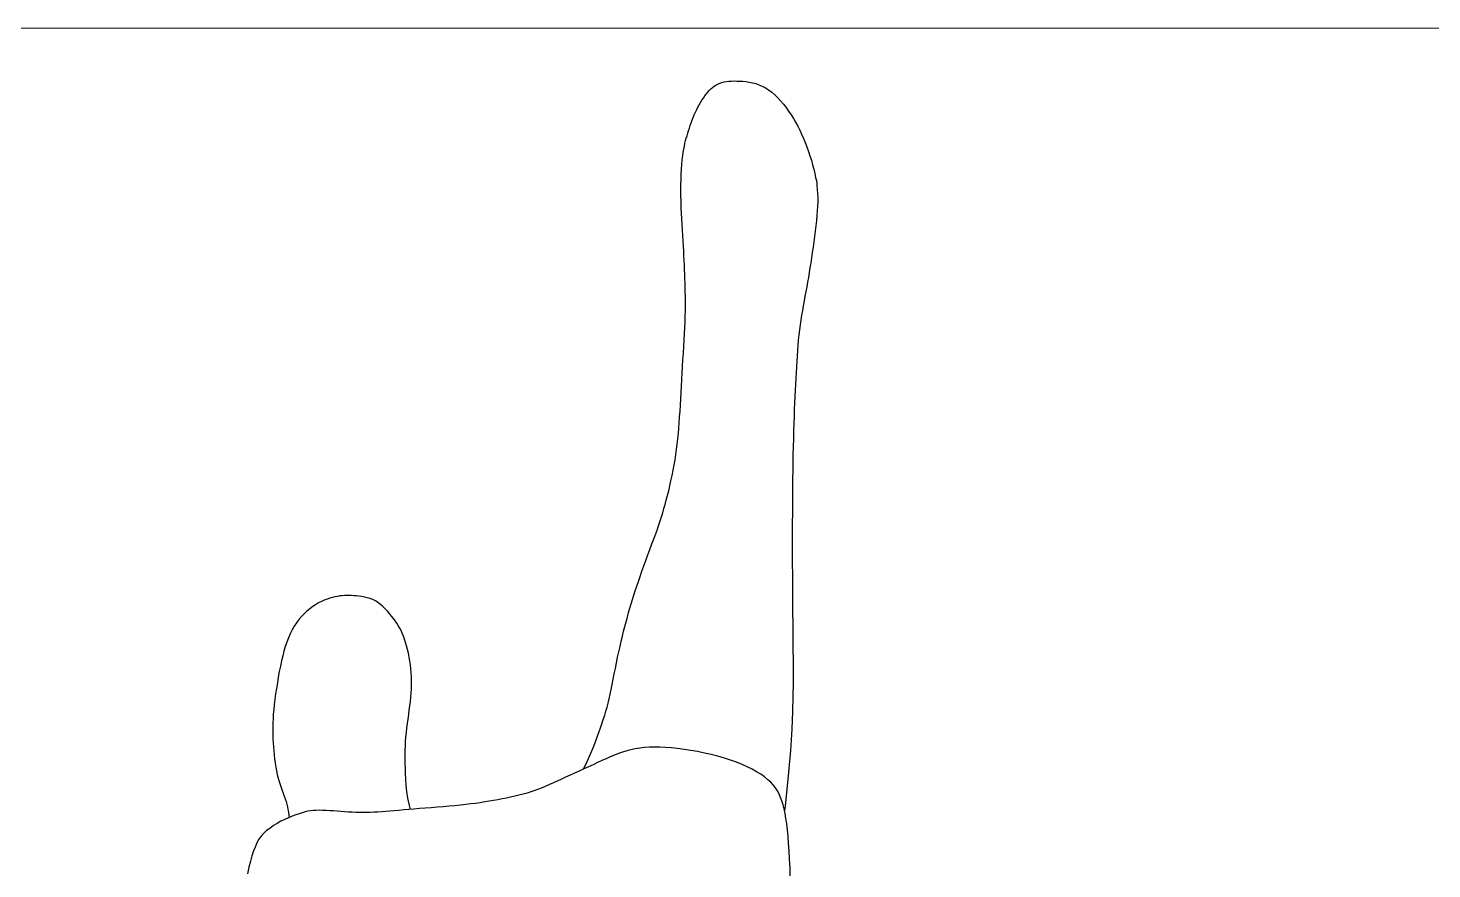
# Model space of a CAD drawing. Header units: millimetres. Extents: x 21129 to 2803301, y -510327 to 166837.
# Drawn here: x 241769 to 242898, y -187467 to -186791 of the extents above; entities that cross this region are included whole.
import ezdxf

# ---------------------------------------------------------------- set-up
doc = ezdxf.new("R2010")
doc.units = ezdxf.units.MM
doc.layers.add('....03_TNT_A_THIN', color=251, linetype='Continuous', lineweight=13, transparency=0.5)
doc.layers.add('....12_TNT_F_FURNITURE', color=27, linetype='Continuous', transparency=0.5)

# ---------------------------------------------------------------- blocks, each defined once
blk = doc.blocks.new('*U351')
at = {"color": 27}
for p, q in [((231.183, 1511.71863), (232.686, 1512.53163)), ((232.686, 1512.53163), (234.273, 1513.22163)), ((234.273, 1513.22163), (235.953, 1513.78563)), ((235.953, 1513.78563), (237.723, 1514.23563)), ((237.723, 1514.23563), (239.592, 1514.57463)), ((239.592, 1514.57463), (241.554, 1514.81163)), ((241.554, 1514.81163), (243.612, 1514.95563)), ((243.612, 1514.95563), (245.76, 1515.00963)), ((245.76, 1515.00963), (248.007, 1514.98863)), ((248.007, 1514.98863), (250.344, 1514.89563)), ((250.344, 1514.89563), (252.774, 1514.73363)), ((252.774, 1514.73363), (255.279, 1514.48163)), ((255.279, 1514.48163), (257.847, 1514.11263)), ((257.847, 1514.11263), (260.451, 1513.59663)), ((260.451, 1513.59663), (263.082, 1512.90963)), ((263.082, 1512.90963), (265.716, 1512.02163)), ((219.903, 1499.59263), (221.043, 1501.31463)), ((221.043, 1501.31463), (222.207, 1502.95863)), ((222.207, 1502.95863), (223.389, 1504.51263)), ((223.389, 1504.51263), (224.592, 1505.97063)), ((224.592, 1505.97063), (225.819, 1507.33263)), ((225.819, 1507.33263), (227.085, 1508.59263)), ((227.085, 1508.59263), (228.39, 1509.74463)), ((228.39, 1509.74463), (229.755, 1510.78863)), ((229.755, 1510.78863), (231.183, 1511.71863)), ((265.716, 1512.02163), (268.341, 1510.90563)), ((268.341, 1510.90563), (270.936, 1509.53763)), ((270.936, 1509.53763), (273.486, 1507.89063)), ((273.486, 1507.89063), (275.982, 1505.99163)), ((275.982, 1505.99163), (278.418, 1503.86463)), ((278.418, 1503.86463), (280.791, 1501.53663)), ((280.791, 1501.53663), (283.095, 1499.03763)), ((213.765, 1487.84763), (214.683, 1489.94163)), ((214.683, 1489.94163), (215.649, 1491.98763)), ((215.649, 1491.98763), (216.657, 1493.97963)), ((216.657, 1493.97963), (217.704, 1495.92063)), ((217.704, 1495.92063), (218.787, 1497.75963)), ((218.787, 1497.75963), (219.903, 1499.59263)), ((283.095, 1499.03763), (285.321, 1496.39463)), ((285.321, 1496.39463), (287.466, 1493.63163)), ((287.466, 1493.63163), (289.518, 1490.77563)), ((289.518, 1490.77563), (291.483, 1487.85663)), ((209.811, 1477.14963), (210.525, 1479.27363)), ((210.525, 1479.27363), (211.272, 1481.41863)), ((211.272, 1481.41863), (212.061, 1483.57263)), ((212.061, 1483.57263), (212.892, 1485.71763)), ((212.892, 1485.71763), (213.765, 1487.84763)), ((291.483, 1487.85663), (293.355, 1484.87163)), ((293.355, 1484.87163), (295.14, 1481.81763)), ((295.14, 1481.81763), (296.844, 1478.69763)), ((296.844, 1478.69763), (298.473, 1475.50563)), ((206.748, 1467.05463), (207.297, 1469.06463)), ((207.297, 1469.06463), (207.879, 1471.03563)), ((207.879, 1471.03563), (208.491, 1473.02463)), ((208.491, 1473.02463), (209.133, 1475.06163)), ((209.133, 1475.06163), (209.811, 1477.14963)), ((298.473, 1475.50563), (300.021, 1472.24163)), ((300.021, 1472.24163), (301.503, 1468.90263)), ((301.503, 1468.90263), (302.913, 1465.48563)), ((204.471, 1454.76663), (204.864, 1457.68863)), ((204.864, 1457.68863), (205.287, 1460.32863)), ((205.287, 1460.32863), (205.743, 1462.73763)), ((205.743, 1462.73763), (206.229, 1464.96363)), ((206.229, 1464.96363), (206.748, 1467.05463)), ((302.913, 1465.48563), (304.26, 1461.99663)), ((304.26, 1461.99663), (305.538, 1458.45363)), ((305.538, 1458.45363), (306.738, 1454.87763)), ((203.508, 1444.20963), (203.793, 1447.99863)), ((203.793, 1447.99863), (204.111, 1451.52963)), ((204.111, 1451.52963), (204.471, 1454.76663)), ((306.738, 1454.87763), (307.851, 1451.29263)), ((307.851, 1451.29263), (308.871, 1447.72563)), ((308.871, 1447.72563), (309.786, 1444.19463)), ((202.989, 1431.63963), (203.103, 1435.99563)), ((203.103, 1435.99563), (203.277, 1440.19563)), ((203.277, 1440.19563), (203.508, 1444.20963)), ((309.786, 1444.19463), (310.593, 1440.72963)), ((310.593, 1440.72963), (311.283, 1437.34863)), ((311.283, 1437.34863), (312.153, 1434.06963)), ((312.153, 1434.06963), (312.294, 1430.85663)), ((202.941, 1427.16663), (202.989, 1431.63963)), ((202.965, 1422.60963), (202.941, 1427.16663)), ((203.064, 1418.00463), (202.965, 1422.60963)), ((312.294, 1430.85663), (312.621, 1427.67063)), ((312.621, 1427.67063), (312.831, 1424.46963)), ((312.831, 1424.46963), (312.936, 1421.22063)), ((203.229, 1413.37563), (203.064, 1418.00463)), ((203.445, 1408.74963), (203.229, 1413.37563)), ((312.624, 1410.71763), (312.327, 1406.84763)), ((312.828, 1414.38363), (312.624, 1410.71763)), ((312.93, 1417.86963), (312.828, 1414.38363)), ((312.936, 1421.22063), (312.93, 1417.86963)), ((203.697, 1404.14463), (203.445, 1408.74963)), ((203.973, 1399.58763), (203.697, 1404.14463)), ((204.261, 1395.09963), (203.973, 1399.58763)), ((311.949, 1402.79763), (311.499, 1398.60963)), ((312.327, 1406.84763), (311.949, 1402.79763)), ((204.543, 1390.70763), (204.261, 1395.09963)), ((204.807, 1386.42963), (204.543, 1390.70763)), ((310.434, 1389.98763), (309.846, 1385.63463)), ((310.989, 1394.32563), (310.434, 1389.98763)), ((311.499, 1398.60963), (310.989, 1394.32563)), ((205.041, 1382.25963), (204.807, 1386.42963)), ((205.251, 1378.28163), (205.041, 1382.25963)), ((205.434, 1374.38163), (205.251, 1378.28163)), ((308.604, 1377.05463), (307.977, 1372.89963)), ((309.231, 1381.31163), (308.604, 1377.05463)), ((309.846, 1385.63463), (309.231, 1381.31163)), ((205.602, 1370.58363), (205.434, 1374.38163)), ((205.752, 1366.86963), (205.602, 1370.58363)), ((205.893, 1363.23363), (205.752, 1366.86963)), ((307.347, 1368.83763), (306.714, 1364.86263)), ((307.977, 1372.89963), (307.347, 1368.83763)), ((206.019, 1359.65163), (205.893, 1363.23363)), ((206.145, 1356.11763), (206.019, 1359.65163)), ((206.271, 1352.61063), (206.145, 1356.11763)), ((305.427, 1357.10163), (304.767, 1353.28863)), ((306.075, 1360.95363), (305.427, 1357.10163)), ((306.714, 1364.86263), (306.075, 1360.95363)), ((206.385, 1349.09763), (206.271, 1352.61063)), ((206.487, 1345.54863), (206.385, 1349.09763)), ((206.565, 1341.92163), (206.487, 1345.54863)), ((303.414, 1345.73463), (302.718, 1341.96363)), ((304.098, 1349.50563), (303.414, 1345.73463)), ((304.767, 1353.28863), (304.098, 1349.50563)), ((206.61, 1338.18963), (206.565, 1341.92163)), ((206.577, 1330.24863), (206.616, 1334.30763)), ((206.616, 1334.30763), (206.61, 1338.18963)), ((301.317, 1334.39163), (300.633, 1330.57563)), ((302.016, 1338.18663), (301.317, 1334.39163)), ((302.718, 1341.96363), (302.016, 1338.18663)), ((206.115, 1316.71863), (206.325, 1321.44963)), ((206.325, 1321.44963), (206.481, 1325.97063)), ((206.481, 1325.97063), (206.577, 1330.24863)), ((299.343, 1322.84163), (298.758, 1318.90563)), ((299.97, 1326.72963), (299.343, 1322.84163)), ((300.633, 1330.57563), (299.97, 1326.72963)), ((205.581, 1306.73163), (205.866, 1311.80163)), ((205.866, 1311.80163), (206.115, 1316.71863)), ((297.753, 1310.86563), (297.336, 1306.74963)), ((298.227, 1314.91563), (297.753, 1310.86563)), ((298.758, 1318.90563), (298.227, 1314.91563)), ((204.951, 1296.27063), (205.272, 1301.54163)), ((205.272, 1301.54163), (205.581, 1306.73163)), ((296.634, 1298.31363), (296.334, 1293.99063)), ((296.967, 1302.56463), (296.634, 1298.31363)), ((297.336, 1306.74963), (296.967, 1302.56463)), ((204.303, 1285.60563), (204.624, 1290.94563)), ((204.624, 1290.94563), (204.951, 1296.27063)), ((296.061, 1289.59563), (295.803, 1285.12863)), ((296.334, 1293.99063), (296.061, 1289.59563)), ((203.703, 1274.97963), (203.997, 1280.27763)), ((203.997, 1280.27763), (204.303, 1285.60563)), ((295.296, 1275.95463), (295.047, 1271.22663)), ((295.548, 1280.58063), (295.296, 1275.95463)), ((295.803, 1285.12863), (295.548, 1280.58063)), ((202.851, 1259.47563), (203.133, 1264.56663)), ((203.133, 1264.56663), (203.415, 1269.74163)), ((203.415, 1269.74163), (203.703, 1274.97963)), ((294.801, 1266.37563), (294.564, 1261.38363)), ((295.047, 1271.22663), (294.801, 1266.37563)), ((202.269, 1249.62963), (202.563, 1254.45963)), ((202.563, 1254.45963), (202.851, 1259.47563)), ((294.33, 1256.22363), (294.111, 1250.88063)), ((294.564, 1261.38363), (294.33, 1256.22363)), ((201.639, 1240.32963), (201.96, 1244.90763)), ((201.96, 1244.90763), (202.269, 1249.62963)), ((293.901, 1245.32763), (293.706, 1239.54663)), ((294.111, 1250.88063), (293.901, 1245.32763)), ((200.496, 1227.30063), (200.913, 1231.55463)), ((200.913, 1231.55463), (201.291, 1235.89263)), ((201.291, 1235.89263), (201.639, 1240.32963)), ((293.523, 1233.52863), (293.358, 1227.31563)), ((293.706, 1239.54663), (293.523, 1233.52863)), ((198.933, 1214.76063), (199.512, 1218.92763)), ((199.512, 1218.92763), (200.031, 1223.09763)), ((200.031, 1223.09763), (200.496, 1227.30063)), ((293.211, 1220.97063), (293.076, 1214.55063)), ((293.358, 1227.31563), (293.211, 1220.97063)), ((197.553, 1206.34563), (198.279, 1210.57263)), ((198.279, 1210.57263), (198.933, 1214.76063)), ((292.959, 1208.11563), (292.857, 1201.71963)), ((293.076, 1214.55063), (292.959, 1208.11563)), ((195.012, 1193.69763), (195.906, 1197.87663)), ((195.906, 1197.87663), (196.755, 1202.10363)), ((196.755, 1202.10363), (197.553, 1206.34563)), ((292.857, 1201.71963), (292.77, 1195.43163)), ((192.192, 1181.75763), (193.146, 1185.60663)), ((193.146, 1185.60663), (194.088, 1189.59663)), ((194.088, 1189.59663), (195.012, 1193.69763)), ((292.701, 1189.29963), (292.644, 1183.37163)), ((292.77, 1195.43163), (292.701, 1189.29963)), ((189.369, 1171.24863), (190.308, 1174.59063)), ((190.308, 1174.59063), (191.244, 1178.07963)), ((191.244, 1178.07963), (192.192, 1181.75763)), ((292.605, 1177.61763), (292.575, 1171.98063)), ((292.644, 1183.37163), (292.605, 1177.61763)), ((186.366, 1161.50463), (187.416, 1164.76563)), ((187.416, 1164.76563), (188.412, 1167.99363)), ((188.412, 1167.99363), (189.369, 1171.24863)), ((292.554, 1166.41863), (292.542, 1160.88063)), ((292.575, 1171.98063), (292.554, 1166.41863)), ((182.706, 1150.94763), (184.029, 1154.64963)), ((184.029, 1154.64963), (185.241, 1158.15363)), ((185.241, 1158.15363), (186.366, 1161.50463)), ((292.536, 1155.30963), (292.533, 1149.67563)), ((292.542, 1160.88063), (292.536, 1155.30963)), ((178.131, 1138.51563), (179.733, 1142.82963)), ((179.733, 1142.82963), (181.269, 1146.99063)), ((181.269, 1146.99063), (182.706, 1150.94763)), ((292.533, 1149.67563), (292.533, 1143.91263)), ((292.533, 1143.91263), (292.533, 1137.98763)), ((173.253, 1125.27363), (174.846, 1129.68063)), ((174.846, 1129.68063), (176.493, 1134.11463)), ((176.493, 1134.11463), (178.131, 1138.51563)), ((292.533, 1137.98763), (292.536, 1131.90963)), ((292.536, 1131.90963), (292.542, 1125.69963)), ((170.151, 1116.78063), (171.645, 1120.95363)), ((171.645, 1120.95363), (173.253, 1125.27363)), ((292.542, 1125.69963), (292.554, 1119.37563)), ((292.554, 1119.37563), (292.575, 1112.95563)), ((166.251, 1105.29063), (167.466, 1108.97463)), ((167.466, 1108.97463), (168.759, 1112.79363)), ((168.759, 1112.79363), (170.151, 1116.78063)), ((292.575, 1112.95563), (292.605, 1106.46363)), ((292.605, 1106.46363), (292.644, 1099.91463)), ((-88.371, 1095.39663), (-90.702, 1094.03463)), ((-86.052, 1096.58763), (-88.371, 1095.39663)), ((-83.757, 1097.61963), (-86.052, 1096.58763)), ((-81.504, 1098.50763), (-83.757, 1097.61963)), ((-79.302, 1099.25463), (-81.504, 1098.50763)), ((-77.169, 1099.86963), (-79.302, 1099.25463)), ((-75.114, 1100.36463), (-77.169, 1099.86963)), ((-73.149, 1100.75163), (-75.114, 1100.36463)), ((-71.256, 1101.03663), (-73.149, 1100.75163)), ((-69.405, 1101.23463), (-71.256, 1101.03663)), ((-67.581, 1101.34863), (-69.405, 1101.23463)), ((-65.757, 1101.39363), (-67.581, 1101.34863)), ((-63.909, 1101.37863), (-65.757, 1101.39363)), ((-62.013, 1101.31263), (-63.909, 1101.37863)), ((-60.048, 1101.20163), (-62.013, 1101.31263)), ((-57.996, 1101.05763), (-60.048, 1101.20163)), ((-55.866, 1100.85363), (-57.996, 1101.05763)), ((-53.685, 1100.56863), (-55.866, 1100.85363)), ((-51.468, 1100.17563), (-53.685, 1100.56863)), ((-49.236, 1099.65063), (-51.468, 1100.17563)), ((-47.004, 1098.96363), (-49.236, 1099.65063)), ((-44.799, 1098.09663), (-47.004, 1098.96363)), ((-42.636, 1097.01663), (-44.799, 1098.09663)), ((-40.533, 1095.71163), (-42.636, 1097.01663)), ((-38.502, 1094.20563), (-40.533, 1095.71163)), ((161.949, 1091.18163), (162.969, 1094.68563)), ((162.969, 1094.68563), (164.019, 1098.18363)), ((164.019, 1098.18363), (165.108, 1101.70563)), ((165.108, 1101.70563), (166.251, 1105.29063)), ((292.644, 1099.91463), (292.701, 1093.32963)), ((-102.009, 1084.49763), (-104.082, 1082.05563)), ((-99.846, 1086.76563), (-102.009, 1084.49763)), ((-97.617, 1088.85663), (-99.846, 1086.76563)), ((-95.337, 1090.76763), (-97.617, 1088.85663)), ((-93.027, 1092.45963), (-95.337, 1090.76763)), ((-90.702, 1094.03463), (-93.027, 1092.45963)), ((-36.543, 1092.53463), (-38.502, 1094.20563)), ((-34.665, 1090.73463), (-36.543, 1092.53463)), ((-32.871, 1088.84163), (-34.665, 1090.73463)), ((-31.173, 1086.88863), (-32.871, 1088.84163)), ((-29.571, 1084.91163), (-31.173, 1086.88863)), ((-28.071, 1082.94663), (-29.571, 1084.91163)), ((158.937, 1080.30963), (159.939, 1084.01763)), ((159.939, 1084.01763), (160.941, 1087.63563)), ((160.941, 1087.63563), (161.949, 1091.18163)), ((292.701, 1093.32963), (292.773, 1086.71163)), ((292.773, 1086.71163), (292.848, 1079.96763)), ((-109.602, 1073.73363), (-111.159, 1070.64063)), ((-107.895, 1076.67063), (-109.602, 1073.73363)), ((-106.05, 1079.44563), (-107.895, 1076.67063)), ((-104.082, 1082.05563), (-106.05, 1079.44563)), ((-26.679, 1081.01763), (-28.071, 1082.94663)), ((-25.389, 1079.10963), (-26.679, 1081.01763)), ((-24.189, 1077.18663), (-25.389, 1079.10963)), ((-23.07, 1075.22163), (-24.189, 1077.18663)), ((-22.02, 1073.18763), (-23.07, 1075.22163)), ((-21.033, 1071.05163), (-22.02, 1073.18763)), ((155.961, 1068.66963), (156.945, 1072.64763)), ((156.945, 1072.64763), (157.938, 1076.52663)), ((157.938, 1076.52663), (158.937, 1080.30963)), ((292.848, 1079.96763), (292.929, 1072.99863)), ((292.929, 1072.99863), (293.004, 1065.69663)), ((-113.865, 1063.98363), (-115.044, 1060.41963)), ((-112.575, 1067.39163), (-113.865, 1063.98363)), ((-111.159, 1070.64063), (-112.575, 1067.39163)), ((-20.094, 1068.78963), (-21.033, 1071.05163)), ((-19.197, 1066.36563), (-20.094, 1068.78963)), ((-18.336, 1063.76163), (-19.197, 1066.36563)), ((-17.517, 1060.99863), (-18.336, 1063.76163)), ((-16.746, 1058.09463), (-17.517, 1060.99863)), ((154.023, 1060.42863), (154.986, 1064.60163)), ((154.986, 1064.60163), (155.961, 1068.66963)), ((293.004, 1065.69663), (293.067, 1057.95363)), ((-117.138, 1052.82063), (-118.047, 1048.78563)), ((-116.127, 1056.69963), (-117.138, 1052.82063)), ((-115.044, 1060.41963), (-116.127, 1056.69963)), ((-16.038, 1055.07963), (-16.746, 1058.09463)), ((-15.402, 1051.98063), (-16.038, 1055.07963)), ((-14.841, 1048.81863), (-15.402, 1051.98063)), ((151.221, 1047.32463), (152.139, 1051.76763)), ((152.139, 1051.76763), (153.075, 1056.14763)), ((153.075, 1056.14763), (154.023, 1060.42863)), ((293.067, 1057.95363), (293.112, 1049.66463)), ((293.112, 1049.66463), (293.133, 1040.72463)), ((-119.841, 1040.25063), (-120.663, 1035.80463)), ((-118.947, 1044.59163), (-119.841, 1040.25063)), ((-118.047, 1048.78563), (-118.947, 1044.59163)), ((-14.376, 1045.62063), (-14.841, 1048.81863)), ((-14.007, 1042.41363), (-14.376, 1045.62063)), ((-13.749, 1039.21863), (-14.007, 1042.41363)), ((-13.593, 1036.02363), (-13.749, 1039.21863)), ((148.563, 1034.08863), (149.433, 1038.43863)), ((149.433, 1038.43863), (150.321, 1042.86363)), ((150.321, 1042.86363), (151.221, 1047.32463)), ((293.133, 1040.72463), (293.118, 1031.02563)), ((-121.44, 1031.30163), (-122.157, 1026.79563)), ((-120.663, 1035.80463), (-121.44, 1031.30163)), ((-13.689, 1026.35163), (-13.569, 1029.60063)), ((-13.536, 1032.82263), (-13.593, 1036.02363)), ((-13.569, 1029.60063), (-13.536, 1032.82263)), ((146.868, 1025.81163), (147.705, 1029.86463)), ((147.705, 1029.86463), (148.563, 1034.08863)), ((293.118, 1031.02563), (293.043, 1020.37563)), ((-123.405, 1017.97863), (-123.915, 1013.76663)), ((-122.817, 1022.33763), (-123.405, 1017.97863)), ((-122.157, 1026.79563), (-122.817, 1022.33763)), ((-14.916, 1012.79763), (-14.511, 1016.28663)), ((-14.511, 1016.28663), (-14.166, 1019.70363)), ((-14.166, 1019.70363), (-13.887, 1023.05463)), ((-13.887, 1023.05463), (-13.689, 1026.35163)), ((144.411, 1014.99963), (145.23, 1018.39563)), ((145.23, 1018.39563), (146.043, 1021.98363)), ((146.043, 1021.98363), (146.868, 1025.81163)), ((293.043, 1020.37563), (292.773, 1008.22863)), ((-124.668, 1005.97863), (-124.908, 1002.41463)), ((-124.335, 1009.75563), (-124.668, 1005.97863)), ((-123.915, 1013.76663), (-124.335, 1009.75563)), ((-16.332, 1002.03063), (-15.843, 1005.64863)), ((-15.843, 1005.64863), (-15.366, 1009.24563)), ((-15.366, 1009.24563), (-14.916, 1012.79763)), ((140.616, 1001.76063), (141.693, 1005.17463)), ((141.693, 1005.17463), (142.662, 1008.46863)), ((142.662, 1008.46863), (143.565, 1011.71763)), ((143.565, 1011.71763), (144.411, 1014.99963)), ((292.773, 1008.22863), (292.155, 993.95163)), ((-125.151, 995.74863), (-125.166, 992.56563)), ((-125.067, 999.01863), (-125.151, 995.74863)), ((-124.908, 1002.41463), (-125.067, 999.01863)), ((-17.676, 991.19163), (-17.265, 994.77963)), ((-17.265, 994.77963), (-16.812, 998.40063)), ((-16.812, 998.40063), (-16.332, 1002.03063)), ((136.587, 990.02463), (138.09, 994.26363)), ((138.09, 994.26363), (139.425, 998.14863)), ((139.425, 998.14863), (140.616, 1001.76063)), ((292.155, 993.95163), (291.036, 976.90563)), ((-125.166, 992.56563), (-125.115, 989.42763)), ((-125.115, 989.42763), (-125.001, 986.29563)), ((-125.001, 986.29563), (-124.839, 983.12463)), ((-124.839, 983.12463), (-124.626, 979.88763)), ((-18.504, 980.68563), (-18.297, 984.15363)), ((-18.297, 984.15363), (-18.027, 987.64563)), ((-18.027, 987.64563), (-17.676, 991.19163)), ((132.861, 980.26863), (134.862, 985.37763)), ((134.862, 985.37763), (136.587, 990.02463)), ((-124.626, 979.88763), (-124.362, 976.59963)), ((-124.362, 976.59963), (-124.044, 973.29363)), ((-124.044, 973.29363), (-123.669, 969.99963)), ((-18.696, 973.66263), (-18.633, 977.19963)), ((-18.696, 970.02663), (-18.696, 973.66263)), ((-18.633, 977.19963), (-18.504, 980.68563)), ((127.803, 968.42463), (130.524, 974.63463)), ((130.524, 974.63463), (132.861, 980.26863)), ((146.178, 971.70063), (142.836, 970.22163)), ((149.481, 973.08963), (146.178, 971.70063)), ((152.769, 974.37663), (149.481, 973.08963)), ((156.078, 975.54663), (152.769, 974.37663)), ((159.453, 976.58763), (156.078, 975.54663)), ((162.834, 977.48163), (159.453, 976.58763)), ((166.335, 978.21963), (162.834, 977.48163)), ((169.95, 978.79863), (166.335, 978.21963)), ((173.7, 979.21863), (169.95, 978.79863)), ((177.612, 979.47963), (173.7, 979.21863)), ((181.704, 979.58163), (177.612, 979.47963)), ((186, 979.52763), (181.704, 979.58163)), ((190.524, 979.31163), (186, 979.52763)), ((195.297, 978.93663), (190.524, 979.31163)), ((200.328, 978.39963), (195.297, 978.93663)), ((205.572, 977.71563), (200.328, 978.39963)), ((210.963, 976.88163), (205.572, 977.71563)), ((216.435, 975.90663), (210.963, 976.88163)), ((221.934, 974.79363), (216.435, 975.90663)), ((227.391, 973.55163), (221.934, 974.79363)), ((232.746, 972.18363), (227.391, 973.55163)), ((237.936, 970.69563), (232.746, 972.18363)), ((242.907, 969.09363), (237.936, 970.69563)), ((291.036, 976.90563), (289.263, 956.46363)), ((-123.669, 969.99963), (-123.225, 966.74163)), ((-123.225, 966.74163), (-122.718, 963.55263)), ((-122.718, 963.55263), (-122.142, 960.46263)), ((-122.142, 960.46263), (-121.491, 957.49863)), ((-18.639, 966.26163), (-18.696, 970.02663)), ((-18.525, 962.31963), (-18.639, 966.26163)), ((-18.363, 958.16763), (-18.525, 962.31963)), ((121.224, 960.30363), (117.516, 958.60863)), ((124.956, 962.01063), (121.224, 960.30363)), ((124.8, 961.93863), (127.803, 968.42463)), ((128.676, 963.71763), (124.956, 962.01063)), ((132.348, 965.40363), (128.676, 963.71763)), ((135.942, 967.05963), (132.348, 965.40363)), ((139.434, 968.67063), (135.942, 967.05963)), ((142.836, 970.22163), (139.434, 968.67063)), ((247.638, 967.39263), (242.907, 969.09363)), ((252.111, 965.60163), (247.638, 967.39263)), ((256.317, 963.72663), (252.111, 965.60163)), ((260.238, 961.78563), (256.317, 963.72663)), ((263.862, 959.78763), (260.238, 961.78563)), ((267.174, 957.74463), (263.862, 959.78763)), ((-121.491, 957.49863), (-120.765, 954.68763)), ((-120.765, 954.68763), (-119.979, 952.01463)), ((-119.979, 952.01463), (-119.154, 949.46763)), ((-119.154, 949.46763), (-118.311, 947.03163)), ((-18.135, 953.76363), (-18.363, 958.16763)), ((-17.787, 949.05663), (-18.135, 953.76363)), ((-17.238, 943.99563), (-17.787, 949.05663)), ((94.365, 948.09363), (91.401, 946.85763)), ((97.362, 949.40163), (94.365, 948.09363)), ((100.425, 950.77563), (97.362, 949.40163)), ((103.584, 952.21863), (100.425, 950.77563)), ((106.872, 953.73063), (103.584, 952.21863)), ((110.307, 955.30563), (106.872, 953.73063)), ((113.865, 956.93763), (110.307, 955.30563)), ((117.516, 958.60863), (113.865, 956.93763)), ((270.159, 955.66863), (267.174, 957.74463)), ((272.808, 953.25963), (270.159, 955.66863)), ((275.148, 951.41163), (272.808, 953.25963)), ((277.203, 949.19163), (275.148, 951.41163)), ((279.003, 946.88163), (277.203, 949.19163)), ((289.263, 956.46363), (286.683, 931.98663)), ((-118.311, 947.03163), (-117.465, 944.68863)), ((-117.465, 944.68863), (-116.64, 942.42663)), ((-116.64, 942.42663), (-115.854, 940.22463)), ((-115.854, 940.22463), (-115.128, 938.07063)), ((-115.128, 938.07063), (-114.477, 935.94663)), ((-16.416, 938.53263), (-17.238, 943.99563)), ((-15.237, 932.61063), (-16.416, 938.53263)), ((55.755, 937.24863), (52.296, 936.62463)), ((59.205, 937.89663), (55.755, 937.24863)), ((62.643, 938.57463), (59.205, 937.89663)), ((66.063, 939.28563), (62.643, 938.57463)), ((69.441, 940.03563), (66.063, 939.28563)), ((72.777, 940.83363), (69.441, 940.03563)), ((76.059, 941.67963), (72.777, 940.83363)), ((79.269, 942.57963), (76.059, 941.67963)), ((82.404, 943.55163), (79.269, 942.57963)), ((85.452, 944.58363), (82.404, 943.55163)), ((88.44, 945.68463), (85.452, 944.58363)), ((91.401, 946.85763), (88.44, 945.68463)), ((280.572, 944.45763), (279.003, 946.88163)), ((281.943, 941.89863), (280.572, 944.45763)), ((283.146, 939.18063), (281.943, 941.89863)), ((284.208, 936.27963), (283.146, 939.18063)), ((-114.477, 935.94663), (-113.898, 933.82563)), ((-113.898, 933.82563), (-113.391, 931.67763)), ((-113.391, 931.67763), (-112.953, 929.47563)), ((-112.953, 929.47563), (-112.575, 927.15963)), ((-112.575, 927.15963), (-112.257, 924.79863)), ((-103.944, 926.05263), (-106.563, 925.13163)), ((-101.499, 926.82363), (-103.944, 926.05263)), ((-99.18, 927.45063), (-101.499, 926.82363)), ((-96.933, 927.94863), (-99.18, 927.45063)), ((-94.707, 928.31763), (-96.933, 927.94863)), ((-92.46, 928.57263), (-94.707, 928.31763)), ((-90.129, 928.71963), (-92.46, 928.57263)), ((-87.666, 928.76463), (-90.129, 928.71963)), ((-85.038, 928.71963), (-87.666, 928.76463)), ((-82.257, 928.60563), (-85.038, 928.71963)), ((-79.359, 928.43463), (-82.257, 928.60563)), ((-76.371, 928.22163), (-79.359, 928.43463)), ((-73.329, 927.98463), (-76.371, 928.22163)), ((-70.26, 927.74163), (-73.329, 927.98463)), ((-67.194, 927.51363), (-70.26, 927.74163)), ((-64.167, 927.31263), (-67.194, 927.51363)), ((-61.197, 927.15363), (-64.167, 927.31263)), ((-58.281, 927.03963), (-61.197, 927.15363)), ((-55.392, 926.97063), (-58.281, 927.03963)), ((-52.509, 926.94963), (-55.392, 926.97063)), ((-49.617, 926.97063), (-52.509, 926.94963)), ((-46.689, 927.03963), (-49.617, 926.97063)), ((-43.713, 927.15363), (-46.689, 927.03963)), ((-40.668, 927.31263), (-43.713, 927.15363)), ((-37.527, 927.51363), (-40.668, 927.31263)), ((-34.287, 927.75963), (-37.527, 927.51363)), ((-30.915, 928.03563), (-34.287, 927.75963)), ((-27.405, 928.34163), (-30.915, 928.03563)), ((-23.733, 928.67163), (-27.405, 928.34163)), ((-19.887, 929.01663), (-23.733, 928.67163)), ((-15.846, 929.37363), (-19.887, 929.01663)), ((-11.595, 929.73663), (-15.846, 929.37363)), ((-14.457, 929.49063), (-15.237, 932.61063)), ((-7.131, 930.09963), (-11.595, 929.73663)), ((-2.496, 930.46563), (-7.131, 930.09963)), ((2.253, 930.83763), (-2.496, 930.46563)), ((7.059, 931.22163), (2.253, 930.83763)), ((11.865, 931.61163), (7.059, 931.22163)), ((16.611, 932.01963), (11.865, 931.61163)), ((21.249, 932.44263), (16.611, 932.01963)), ((25.713, 932.88663), (21.249, 932.44263)), ((29.964, 933.35163), (25.713, 932.88663)), ((34.017, 933.84063), (29.964, 933.35163)), ((37.902, 934.35063), (34.017, 933.84063)), ((41.643, 934.88763), (37.902, 934.35063)), ((45.273, 935.44263), (41.643, 934.88763)), ((48.81, 936.02163), (45.273, 935.44263)), ((52.296, 936.62463), (48.81, 936.02163)), ((285.153, 933.17163), (284.208, 936.27963)), ((285.996, 929.81763), (285.153, 933.17163)), ((286.746, 926.18163), (285.996, 929.81763)), ((286.683, 931.98663), (286.26, 928.53663)), ((287.418, 922.22163), (286.746, 926.18163)), ((-127.473, 914.25963), (-130.062, 912.52563)), ((-124.653, 916.47363), (-127.473, 914.25963)), ((-121.671, 918.26163), (-124.653, 916.47363)), ((-118.587, 919.92063), (-121.671, 918.26163)), ((-115.467, 921.44163), (-118.587, 919.92063)), ((-112.383, 922.82163), (-115.467, 921.44163)), ((-109.392, 924.05163), (-112.383, 922.82163)), ((-112.257, 924.79863), (-112.065, 922.95063)), ((-106.563, 925.13163), (-109.392, 924.05163)), ((288.024, 917.89863), (287.418, 922.22163)), ((288.573, 913.17063), (288.024, 917.89863)), ((-136.248, 905.51463), (-137.877, 902.71263)), ((-134.424, 908.04963), (-136.248, 905.51463)), ((-132.375, 910.37163), (-134.424, 908.04963)), ((-130.062, 912.52563), (-132.375, 910.37163)), ((289.071, 908.00163), (288.573, 913.17063)), ((289.539, 902.34963), (289.071, 908.00163)), ((-141.948, 892.18863), (-143.145, 887.80563)), ((-140.691, 896.10063), (-141.948, 892.18863)), ((-139.347, 899.25963), (-140.691, 896.10063)), ((-137.877, 902.71263), (-139.347, 899.25963)), ((289.977, 896.19063), (289.539, 902.34963)), ((290.37, 889.58463), (289.977, 896.19063)), ((-144.315, 882.91863), (-145.467, 877.57563)), ((-143.145, 887.80563), (-144.315, 882.91863)), ((290.697, 882.60663), (290.37, 889.58463)), ((290.931, 875.32563), (290.697, 882.60663))]:
    blk.add_line(p, q, dxfattribs=at)

msp = doc.modelspace()

# ---------------------------------------------------------------- linework, layer by layer
at = {"layer": '....03_TNT_A_THIN'}
msp.add_line((238597.6, -186791.4), (256097.6, -186791.4), dxfattribs=at)

# ---------------------------------------------------------------- block references
at = {"layer": '....12_TNT_F_FURNITURE'}
msp.add_blockref('*U351', (242090.9, -188348.9), dxfattribs=at)

doc.saveas('drawing.dxf')
